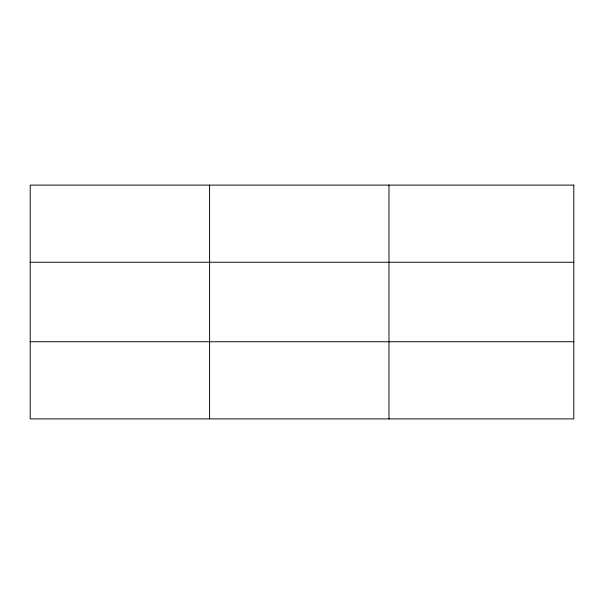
<?xml version="1.0" encoding="UTF-8"?>
<svg xmlns="http://www.w3.org/2000/svg" width="604" height="604" viewBox="0 0 604 604"><rect width="100%" height="100%" fill="white"/><g stroke="black" fill="none" stroke-linecap="round" stroke-linejoin="round"><path stroke-width="0.91" d="M209.588 185.103L209.588 418.897M388.976 185.103L388.976 418.897M30.2 262.257L573.8 262.257M30.2 341.743L573.8 341.743M573.8 185.103L573.8 418.897L30.2 418.897L30.2 185.103L573.8 185.103"/></g></svg>
